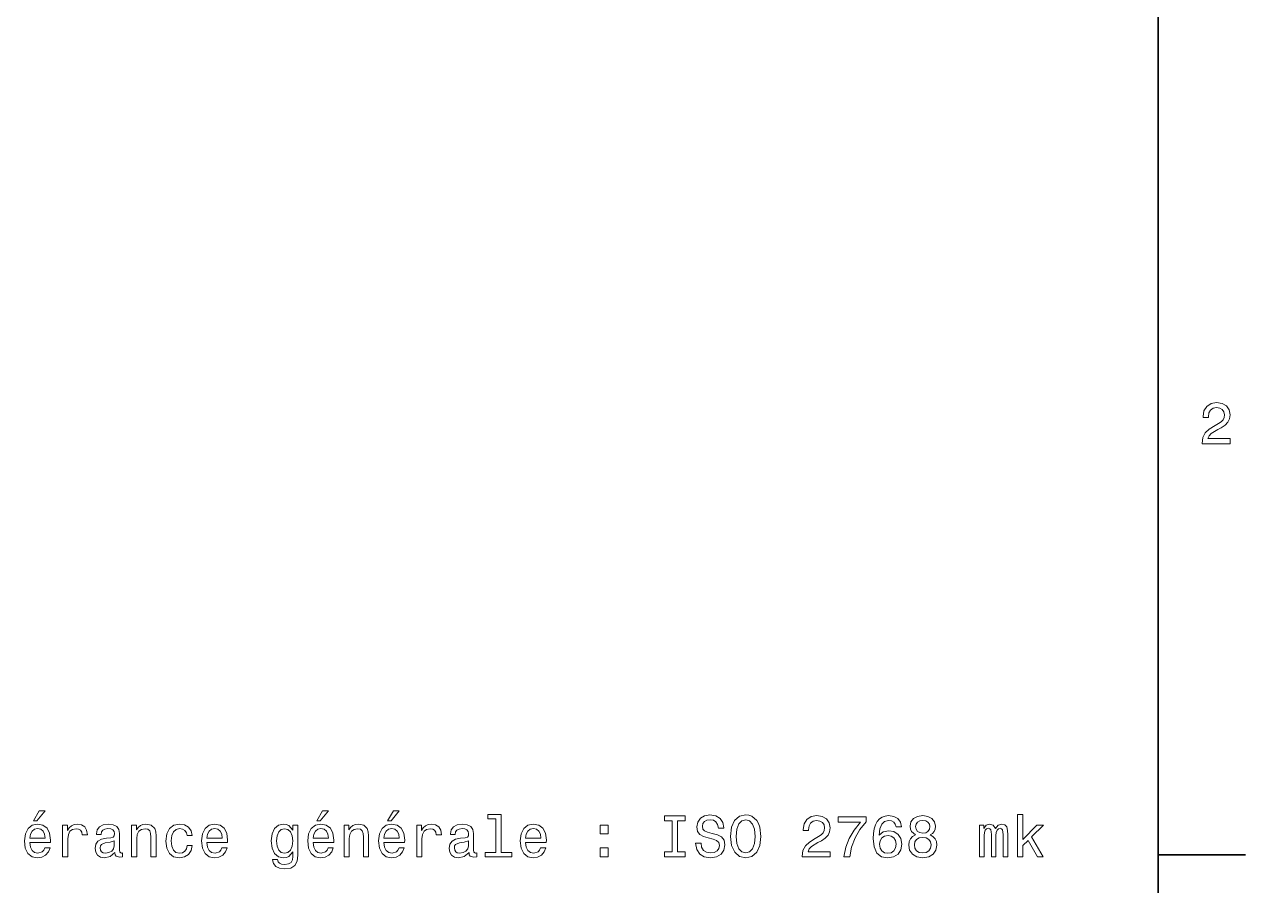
# Model space of a CAD drawing. Extents: x 0 to 420, y 0 to 297.
# Drawn here: x 312.8 to 417.5, y 71.7 to 145.5 of the extents above; entities that cross this region are included whole.
import ezdxf

# ---------------------------------------------------------------- set-up
doc = ezdxf.new("R2010")
doc.units = 0

msp = doc.modelspace()

# ---------------------------------------------------------------- linework, layer by layer
at = {"color": 7, "lineweight": 35}
msp.add_line((410, 10), (410, 287), dxfattribs=at)
at = {"color": 7, "lineweight": 35, "ltscale": 0.1875}
msp.add_line((410, 74.300003), (417.5, 74.300003), dxfattribs=at)
at = {"color": 7, "lineweight": 13}
for points in [[(413.76947, 109.566788), (416.175079, 109.566788), (416.175079, 110.000504), (414.273773, 110.000504), (414.3797, 110.237534), (414.561249, 110.434219), (415.121033, 110.79229), (415.418579, 110.943588), (415.751434, 111.160446), (415.988464, 111.412613), (416.124634, 111.710159), (416.175079, 112.048058), (416.089355, 112.471687), (415.852325, 112.804543), (415.489197, 113.016357), (415.020172, 113.092003), (414.536041, 113.006271), (414.167877, 112.769234), (413.930847, 112.390999), (413.850159, 111.891716), (413.850159, 111.821114), (414.309082, 111.821114), (414.309082, 111.861458), (414.354462, 112.204399), (414.490631, 112.456558), (414.707489, 112.617943), (414.994965, 112.673416), (415.287476, 112.622986), (415.504333, 112.496902), (415.645538, 112.300217), (415.695984, 112.053101), (415.660675, 111.821114), (415.56485, 111.624428), (415.403473, 111.452957), (415.181549, 111.301659), (414.884003, 111.140274), (414.389771, 110.827591), (414.041779, 110.494743), (413.835022, 110.091286), (413.76947, 109.581917)], [(313.574799, 77.219223), (313.872345, 77.219223), (314.573364, 78.076569), (314.079102, 78.076569)], [(337.862976, 77.219223), (338.160522, 77.219223), (338.861542, 78.076569), (338.36731, 78.076569)], [(343.935028, 77.219223), (344.232574, 77.219223), (344.933563, 78.076569), (344.439331, 78.076569)], [(353.229675, 77.390694), (353.229675, 74.516052), (352.316864, 74.516052), (352.316864, 74.142853), (354.581268, 74.142853), (354.581268, 74.516052), (353.673492, 74.516052), (353.673492, 77.763893), (352.533722, 77.763893), (352.533722, 77.390694)], [(368.339172, 74.566483), (367.693665, 74.566483), (367.693665, 74.142853), (369.4487, 74.142853), (369.4487, 74.566483), (368.803162, 74.566483), (368.803162, 77.219223), (369.4487, 77.219223), (369.4487, 77.642853), (367.693665, 77.642853), (367.693665, 77.219223), (368.339172, 77.219223)], [(370.810364, 75.297752), (370.35144, 75.297752), (370.452301, 74.763168), (370.704468, 74.369797), (371.092773, 74.132767), (371.617279, 74.047035), (372.136749, 74.127724), (372.525085, 74.349625), (372.772186, 74.697609), (372.862976, 75.15654), (372.787323, 75.570084), (372.5755, 75.837379), (372.232544, 76.013893), (371.773621, 76.145012), (371.380249, 76.240837), (371.123047, 76.351784), (370.976807, 76.513168), (370.931396, 76.765335), (370.976807, 76.992279), (371.10791, 77.16375), (371.309631, 77.279739), (371.587036, 77.320084), (371.869446, 77.269653), (372.091339, 77.133484), (372.23761, 76.90654), (372.308197, 76.598907), (372.767151, 76.598907), (372.767151, 76.608994), (372.686462, 77.083054), (372.449402, 77.436081), (372.076233, 77.657982), (371.571899, 77.733627), (371.118011, 77.657982), (370.764984, 77.446167), (370.538025, 77.118355), (370.457336, 76.694725), (370.522888, 76.316483), (370.714539, 76.05928), (371.017151, 75.88781), (371.430695, 75.756683), (371.839172, 75.640694), (372.14682, 75.529739), (372.333435, 75.368355), (372.398987, 75.10611), (372.33847, 74.838821), (372.182129, 74.637093), (371.945099, 74.511009), (371.637451, 74.470665), (371.294525, 74.526138), (371.032288, 74.687523), (370.865845, 74.949768)], [(373.347107, 75.892853), (373.437897, 75.10611), (373.700134, 74.526138), (374.108643, 74.168068), (374.643219, 74.047035), (375.17276, 74.168068), (375.586304, 74.526138), (375.843506, 75.10611), (375.939331, 75.892853), (375.843506, 76.674553), (375.732544, 76.992279), (375.586304, 77.254524), (375.17276, 77.612595), (374.920593, 77.703369), (374.643219, 77.738678), (374.103607, 77.612595), (373.695099, 77.259567), (373.437897, 76.679596)], [(379.484741, 74.142853), (381.89035, 74.142853), (381.89035, 74.576569), (379.989044, 74.576569), (380.094971, 74.813599), (380.27652, 75.010284), (380.836304, 75.368355), (381.13385, 75.519653), (381.466736, 75.736511), (381.703735, 75.988678), (381.839905, 76.286224), (381.89035, 76.624123), (381.804626, 77.047752), (381.567566, 77.380608), (381.204468, 77.592422), (380.735443, 77.668068), (380.251282, 77.582336), (379.883148, 77.345299), (379.646118, 76.967064), (379.56543, 76.467781), (379.56543, 76.397179), (380.024353, 76.397179), (380.024353, 76.437523), (380.069733, 76.780464), (380.205902, 77.032623), (380.42276, 77.194008), (380.710236, 77.249481), (381.002747, 77.199051), (381.219604, 77.072968), (381.360809, 76.876282), (381.411255, 76.629166), (381.375946, 76.397179), (381.280121, 76.200493), (381.118744, 76.029022), (380.896851, 75.877724), (380.599274, 75.716339), (380.105042, 75.403656), (379.75708, 75.070808), (379.550293, 74.667351), (379.484741, 74.157982)], [(383.050293, 74.142853), (383.559662, 74.142853), (383.726074, 74.974983), (384.018585, 75.75164), (384.432129, 76.472824), (384.971771, 77.148613), (384.971771, 77.567207), (382.571198, 77.567207), (382.571198, 77.108269), (384.48761, 77.108269), (383.932861, 76.427437), (383.514282, 75.716339), (383.221771, 74.959854)], [(387.997711, 76.699768), (387.901886, 77.108269), (387.679993, 77.410866), (387.337036, 77.602509), (386.89325, 77.668068), (386.595703, 77.632767), (386.33847, 77.536942), (386.111542, 77.380608), (385.919891, 77.158707), (385.768616, 76.881325), (385.657654, 76.543427), (385.587036, 76.145012), (385.566864, 75.696167), (385.647552, 74.980026), (385.894684, 74.460579), (386.293091, 74.147896), (386.837769, 74.041985), (387.326965, 74.132767), (387.700165, 74.369797), (387.94223, 74.742996), (388.027954, 75.217064), (387.94223, 75.696167), (387.710236, 76.064323), (387.352173, 76.29631), (386.908356, 76.376999), (386.42926, 76.276138), (386.071198, 75.988678), (386.146851, 76.543427), (386.308228, 76.941841), (386.555359, 77.178879), (386.898285, 77.259567), (387.150452, 77.219223), (387.342102, 77.113312), (387.46817, 76.936798), (387.533722, 76.699768)], [(389.197998, 76.029022), (388.940796, 75.88781), (388.764282, 75.691124), (388.65332, 75.444008), (388.618042, 75.146454), (388.69873, 74.697609), (388.930695, 74.349625), (389.30896, 74.127724), (389.823364, 74.041985), (390.332703, 74.127724), (390.710968, 74.349625), (390.942963, 74.697609), (391.028687, 75.146454), (390.988342, 75.444008), (390.882446, 75.691124), (390.700867, 75.88781), (390.44873, 76.029022), (390.650452, 76.150055), (390.791656, 76.316483), (390.87738, 76.518211), (390.907654, 76.765335), (390.826965, 77.123398), (390.615143, 77.410866), (390.272217, 77.597466), (389.823364, 77.668068), (389.369446, 77.597466), (389.02652, 77.410866), (388.809662, 77.123398), (388.734009, 76.765335), (388.759216, 76.518211), (388.844971, 76.316483)], [(397.947998, 74.142853), (398.391815, 74.142853), (398.391815, 75.096024), (398.855774, 75.544868), (399.652618, 74.142853), (400.151886, 74.142853), (399.158386, 75.852509), (400.177124, 76.851067), (399.61731, 76.851067), (398.391815, 75.630608), (398.391815, 77.763893), (397.947998, 77.763893)], [(313.267151, 75.368355), (315.042358, 75.368355), (315.047424, 75.575127), (314.966736, 76.155098), (314.744812, 76.588821), (314.391785, 76.851067), (313.92276, 76.946884), (313.463837, 76.846024), (313.110809, 76.563599), (312.883881, 76.104668), (312.803162, 75.499481), (312.878815, 74.879166), (313.105774, 74.42527), (313.453766, 74.142853), (313.907654, 74.047035), (314.301025, 74.112595), (314.623779, 74.284065), (314.860809, 74.556396), (314.996979, 74.91951), (314.558228, 74.91951), (314.467438, 74.717781), (314.336304, 74.566483), (313.963104, 74.44545), (313.675659, 74.500923), (313.458801, 74.677437), (313.317596, 74.964897), (313.267151, 75.353226)], [(313.267151, 75.741554), (313.322632, 76.089539), (313.458801, 76.346741), (313.665558, 76.503082), (313.937897, 76.558556), (314.2052, 76.503082), (314.411957, 76.346741), (314.538055, 76.089539), (314.583435, 75.741554)], [(316.081268, 74.142853), (316.525085, 74.142853), (316.525085, 75.691124), (316.570465, 76.064323), (316.706635, 76.331612), (316.928528, 76.492996), (317.226074, 76.54847), (317.447998, 76.513168), (317.61441, 76.412308), (317.715271, 76.240837), (317.75058, 76.00885), (318.199432, 76.00885), (318.138916, 76.417351), (317.972473, 76.709854), (317.695099, 76.886368), (317.316864, 76.946884), (317.059662, 76.90654), (316.837769, 76.805679), (316.641083, 76.634209), (316.484741, 76.402222), (316.484741, 76.851067), (316.081268, 76.851067)], [(320.559662, 74.49588), (320.559662, 74.480751), (320.584869, 74.30928), (320.660522, 74.18824), (320.978241, 74.092422), (321.225372, 74.132767), (321.225372, 74.475708), (321.119446, 74.460579), (320.978241, 74.526138), (320.953033, 74.727867), (320.953033, 76.129883), (320.892517, 76.487953), (320.716003, 76.740112), (320.408356, 76.891411), (319.97464, 76.946884), (319.551025, 76.886368), (319.238342, 76.714897), (319.041656, 76.447609), (318.976074, 76.094582), (318.976074, 76.064323), (319.374512, 76.064323), (319.40979, 76.276138), (319.520752, 76.427437), (319.702301, 76.518211), (319.959503, 76.553513), (320.206635, 76.528297), (320.383148, 76.452652), (320.489044, 76.321526), (320.524353, 76.139969), (320.504181, 75.928154), (320.423492, 75.82225), (320.221771, 75.771812), (319.843536, 75.731468), (319.40979, 75.640694), (319.102173, 75.479309), (318.920624, 75.22715), (318.865143, 74.853951), (318.915558, 74.521095), (319.071899, 74.273979), (319.324066, 74.117638), (319.672058, 74.062164), (320.141083, 74.168068)], [(321.986908, 74.142853), (322.430695, 74.142853), (322.430695, 75.706253), (322.476074, 76.064323), (322.622345, 76.326569), (322.849274, 76.487953), (323.151886, 76.54847), (323.393951, 76.498039), (323.545258, 76.36187), (323.620911, 76.134926), (323.646118, 75.832336), (323.646118, 74.142853), (324.089905, 74.142853), (324.089905, 75.923111), (324.069763, 76.281181), (323.978973, 76.578735), (323.681427, 76.851067), (323.217438, 76.946884), (322.960236, 76.911583), (322.743378, 76.815765), (322.556763, 76.654381), (322.410522, 76.437523), (322.410522, 76.851067), (321.986908, 76.851067)], [(326.747711, 75.953369), (327.186462, 75.953369), (327.095673, 76.356827), (326.878815, 76.674553), (326.540924, 76.871239), (326.102173, 76.946884), (325.618011, 76.846024), (325.249878, 76.563599), (325.017883, 76.104668), (324.937195, 75.489395), (325.012817, 74.879166), (325.239777, 74.42527), (325.597839, 74.142853), (326.087036, 74.047035), (326.520752, 74.122681), (326.858643, 74.334496), (327.090637, 74.667351), (327.191498, 75.111153), (326.767883, 75.111153), (326.69223, 74.828735), (326.551025, 74.616913), (326.349274, 74.485794), (326.102173, 74.44545), (325.794525, 74.511009), (325.572632, 74.712738), (325.436462, 75.04055), (325.391083, 75.504524), (325.436462, 75.958412), (325.577667, 76.286224), (325.804626, 76.487953), (326.102173, 76.558556), (326.36441, 76.513168), (326.561096, 76.397179), (326.69223, 76.205536)], [(328.447266, 75.368355), (330.222473, 75.368355), (330.227539, 75.575127), (330.146851, 76.155098), (329.924927, 76.588821), (329.571899, 76.851067), (329.102875, 76.946884), (328.643951, 76.846024), (328.290924, 76.563599), (328.063995, 76.104668), (327.983276, 75.499481), (328.058929, 74.879166), (328.285889, 74.42527), (328.633881, 74.142853), (329.087769, 74.047035), (329.48114, 74.112595), (329.803894, 74.284065), (330.040924, 74.556396), (330.177094, 74.91951), (329.738342, 74.91951), (329.647552, 74.717781), (329.516418, 74.566483), (329.14325, 74.44545), (328.855774, 74.500923), (328.638916, 74.677437), (328.497711, 74.964897), (328.447266, 75.353226)], [(328.447266, 75.741554), (328.502747, 76.089539), (328.638916, 76.346741), (328.845673, 76.503082), (329.118011, 76.558556), (329.385315, 76.503082), (329.592072, 76.346741), (329.71817, 76.089539), (329.76355, 75.741554)], [(336.239044, 74.263893), (336.239044, 76.851067), (335.81543, 76.851067), (335.81543, 76.412308), (335.467438, 76.810722), (335.255615, 76.911583), (335.018585, 76.946884), (334.589905, 76.846024), (334.25708, 76.563599), (334.040222, 76.109711), (333.964569, 75.499481), (334.040222, 74.884209), (334.25708, 74.430313), (334.589905, 74.142853), (335.018585, 74.047035), (335.260681, 74.082336), (335.462402, 74.173111), (335.81543, 74.556396), (335.81543, 74.173111), (335.775085, 73.870522), (335.664124, 73.653656), (335.452301, 73.52758), (335.134583, 73.482193), (334.857208, 73.512451), (334.660522, 73.588097), (334.544525, 73.719223), (334.509216, 73.895737), (334.080566, 73.895737), (334.080566, 73.875565), (334.146118, 73.552795), (334.347839, 73.310722), (334.670624, 73.154381), (335.109375, 73.098907), (335.63385, 73.174553), (335.981842, 73.386368), (336.178528, 73.754524)], [(334.423492, 75.499481), (334.468872, 75.948326), (334.605042, 76.281181), (334.816864, 76.477867), (335.099274, 76.54847), (335.396851, 76.477867), (335.618744, 76.281181), (335.754913, 75.948326), (335.805328, 75.499481), (335.754913, 75.04055), (335.618744, 74.712738), (335.396851, 74.511009), (335.099274, 74.44545), (334.816864, 74.511009), (334.605042, 74.712738), (334.468872, 75.045593)], [(337.555328, 75.368355), (339.330566, 75.368355), (339.335602, 75.575127), (339.254913, 76.155098), (339.03299, 76.588821), (338.679962, 76.851067), (338.210968, 76.946884), (337.752014, 76.846024), (337.398987, 76.563599), (337.172058, 76.104668), (337.09137, 75.499481), (337.166992, 74.879166), (337.393951, 74.42527), (337.741943, 74.142853), (338.195831, 74.047035), (338.589203, 74.112595), (338.911957, 74.284065), (339.148987, 74.556396), (339.285156, 74.91951), (338.846405, 74.91951), (338.755615, 74.717781), (338.624512, 74.566483), (338.251312, 74.44545), (337.963837, 74.500923), (337.746979, 74.677437), (337.605774, 74.964897), (337.555328, 75.353226)], [(337.555328, 75.741554), (337.610809, 76.089539), (337.746979, 76.346741), (337.953735, 76.503082), (338.226074, 76.558556), (338.493378, 76.503082), (338.700134, 76.346741), (338.826233, 76.089539), (338.871613, 75.741554)], [(340.203033, 74.142853), (340.64682, 74.142853), (340.64682, 75.706253), (340.69223, 76.064323), (340.83847, 76.326569), (341.06543, 76.487953), (341.368011, 76.54847), (341.610077, 76.498039), (341.761383, 76.36187), (341.837036, 76.134926), (341.862244, 75.832336), (341.862244, 74.142853), (342.306061, 74.142853), (342.306061, 75.923111), (342.285889, 76.281181), (342.195099, 76.578735), (341.897552, 76.851067), (341.433594, 76.946884), (341.176361, 76.911583), (340.959503, 76.815765), (340.772919, 76.654381), (340.626648, 76.437523), (340.626648, 76.851067), (340.203033, 76.851067)], [(343.62738, 75.368355), (345.402588, 75.368355), (345.407654, 75.575127), (345.326935, 76.155098), (345.105042, 76.588821), (344.752014, 76.851067), (344.28299, 76.946884), (343.824066, 76.846024), (343.471039, 76.563599), (343.24408, 76.104668), (343.163391, 75.499481), (343.239044, 74.879166), (343.466003, 74.42527), (343.813965, 74.142853), (344.267883, 74.047035), (344.661255, 74.112595), (344.984009, 74.284065), (345.221039, 74.556396), (345.357208, 74.91951), (344.918457, 74.91951), (344.827667, 74.717781), (344.696533, 74.566483), (344.323334, 74.44545), (344.035889, 74.500923), (343.819031, 74.677437), (343.677795, 74.964897), (343.62738, 75.353226)], [(343.62738, 75.741554), (343.682861, 76.089539), (343.819031, 76.346741), (344.025787, 76.503082), (344.298126, 76.558556), (344.56543, 76.503082), (344.772186, 76.346741), (344.898285, 76.089539), (344.943665, 75.741554)], [(346.441498, 74.142853), (346.885315, 74.142853), (346.885315, 75.691124), (346.930695, 76.064323), (347.066864, 76.331612), (347.288757, 76.492996), (347.586304, 76.54847), (347.808228, 76.513168), (347.97464, 76.412308), (348.0755, 76.240837), (348.110809, 76.00885), (348.559662, 76.00885), (348.499146, 76.417351), (348.332703, 76.709854), (348.055328, 76.886368), (347.677094, 76.946884), (347.419891, 76.90654), (347.197998, 76.805679), (347.001282, 76.634209), (346.844971, 76.402222), (346.844971, 76.851067), (346.441498, 76.851067)], [(350.919891, 74.49588), (350.919891, 74.480751), (350.945099, 74.30928), (351.020752, 74.18824), (351.33847, 74.092422), (351.585602, 74.132767), (351.585602, 74.475708), (351.479675, 74.460579), (351.33847, 74.526138), (351.313263, 74.727867), (351.313263, 76.129883), (351.252747, 76.487953), (351.076233, 76.740112), (350.768585, 76.891411), (350.334869, 76.946884), (349.911255, 76.886368), (349.598572, 76.714897), (349.401886, 76.447609), (349.336304, 76.094582), (349.336304, 76.064323), (349.734741, 76.064323), (349.77002, 76.276138), (349.880981, 76.427437), (350.062531, 76.518211), (350.319733, 76.553513), (350.566864, 76.528297), (350.743378, 76.452652), (350.849274, 76.321526), (350.884583, 76.139969), (350.86441, 75.928154), (350.783722, 75.82225), (350.582001, 75.771812), (350.203735, 75.731468), (349.77002, 75.640694), (349.462402, 75.479309), (349.280823, 75.22715), (349.225372, 74.853951), (349.275787, 74.521095), (349.432129, 74.273979), (349.684296, 74.117638), (350.032288, 74.062164), (350.501282, 74.168068)], [(355.771484, 75.368355), (357.546692, 75.368355), (357.551727, 75.575127), (357.471039, 76.155098), (357.249146, 76.588821), (356.896118, 76.851067), (356.427094, 76.946884), (355.96814, 76.846024), (355.615112, 76.563599), (355.388184, 76.104668), (355.307495, 75.499481), (355.383148, 74.879166), (355.610077, 74.42527), (355.958069, 74.142853), (356.411957, 74.047035), (356.805328, 74.112595), (357.128113, 74.284065), (357.365112, 74.556396), (357.501282, 74.91951), (357.062531, 74.91951), (356.971741, 74.717781), (356.840637, 74.566483), (356.467438, 74.44545), (356.179962, 74.500923), (355.963104, 74.677437), (355.821899, 74.964897), (355.771484, 75.353226)], [(355.771484, 75.741554), (355.826935, 76.089539), (355.963104, 76.346741), (356.169891, 76.503082), (356.44223, 76.558556), (356.709503, 76.503082), (356.91629, 76.346741), (357.042358, 76.089539), (357.087738, 75.741554)], [(362.151154, 76.099625), (362.847107, 76.099625), (362.847107, 76.851067), (362.151154, 76.851067)], [(373.831268, 75.892853), (373.886749, 76.503082), (374.053162, 76.951927), (374.310364, 77.224266), (374.643219, 77.320084), (374.971039, 77.224266), (375.228241, 76.946884), (375.394653, 76.498039), (375.4552, 75.892853), (375.394653, 75.282623), (375.228241, 74.833778), (374.971039, 74.56144), (374.643219, 74.470665), (374.310364, 74.56144), (374.053162, 74.833778), (373.886749, 75.27758)], [(389.213135, 76.724983), (389.253479, 76.946884), (389.374512, 77.118355), (389.566162, 77.224266), (389.823364, 77.26461), (390.0755, 77.224266), (390.267151, 77.118355), (390.388184, 76.946884), (390.433594, 76.724983), (390.388184, 76.498039), (390.267151, 76.321526), (390.0755, 76.205536), (389.823364, 76.170227), (389.566162, 76.210579), (389.374512, 76.321526), (389.253479, 76.498039)], [(394.674957, 74.142853), (395.083435, 74.142853), (395.083435, 75.953369), (395.108673, 76.225708), (395.184326, 76.422394), (395.300293, 76.538383), (395.451599, 76.583778), (395.572632, 76.543427), (395.65332, 76.442566), (395.693665, 76.271095), (395.708801, 76.044151), (395.708801, 74.142853), (396.092102, 74.142853), (396.092102, 75.953369), (396.11731, 76.220665), (396.192963, 76.417351), (396.313995, 76.538383), (396.465302, 76.583778), (396.586334, 76.543427), (396.667023, 76.442566), (396.717468, 76.044151), (396.717468, 74.142853), (397.125946, 74.142853), (397.125946, 76.013893), (397.100739, 76.402222), (397.02005, 76.699768), (396.858673, 76.881325), (396.596405, 76.946884), (396.288788, 76.846024), (396.051758, 76.553513), (395.865143, 76.840981), (395.55246, 76.946884), (395.265015, 76.846024), (395.068329, 76.563599), (395.068329, 76.851067), (394.674957, 76.851067)], [(320.509216, 75.090981), (320.4487, 74.828735), (320.287323, 74.626999), (320.045258, 74.49588), (319.747711, 74.450493), (319.556061, 74.475708), (319.419891, 74.556396), (319.334167, 74.697609), (319.308929, 74.894295), (319.329102, 75.070808), (319.40979, 75.196884), (319.732574, 75.338097), (320.141083, 75.398613), (320.509216, 75.519653)], [(350.869446, 75.090981), (350.808929, 74.828735), (350.647552, 74.626999), (350.405487, 74.49588), (350.10791, 74.450493), (349.91629, 74.475708), (349.780121, 74.556396), (349.694397, 74.697609), (349.669159, 74.894295), (349.689331, 75.070808), (349.77002, 75.196884), (350.092804, 75.338097), (350.501282, 75.398613), (350.869446, 75.519653)], [(387.538757, 75.212021), (387.483276, 74.894295), (387.342102, 74.652222), (387.115143, 74.490837), (386.832703, 74.440407), (386.535156, 74.490837), (386.308228, 74.647179), (386.161987, 74.889252), (386.116577, 75.20697), (386.167023, 75.519653), (386.308228, 75.756683), (386.540222, 75.907982), (386.852905, 75.963455), (387.125244, 75.907982), (387.342102, 75.761726), (387.483276, 75.524696)], [(389.102173, 75.15654), (389.147552, 75.423836), (389.293823, 75.625565), (389.520752, 75.756683), (389.823364, 75.802078), (390.120911, 75.756683), (390.347839, 75.625565), (390.49411, 75.423836), (390.544556, 75.15654), (390.49411, 74.86908), (390.347839, 74.652222), (390.120911, 74.511009), (389.823364, 74.465622), (389.520752, 74.511009), (389.293823, 74.652222), (389.147552, 74.86908)], [(362.151154, 74.142853), (362.847107, 74.142853), (362.847107, 74.894295), (362.151154, 74.894295)]]:
    msp.add_lwpolyline(points, close=True, dxfattribs=at)

doc.saveas('drawing.dxf')
